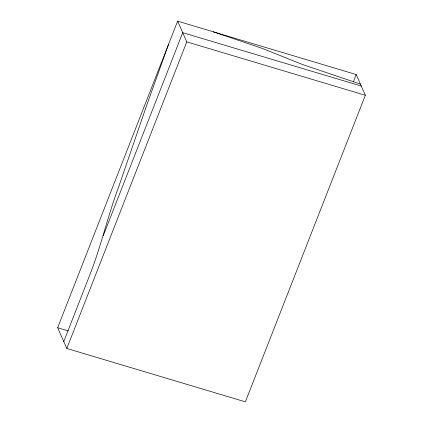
<?xml version="1.0" encoding="UTF-8"?>
<svg xmlns="http://www.w3.org/2000/svg" width="423" height="423" viewBox="0 0 423 423"><rect width="100%" height="100%" fill="white"/><g stroke="black" fill="none" stroke-linecap="round" stroke-linejoin="round"><path stroke-width="0.63" d="M168.661 44.071L147.252 103.683L119.064 185.766C108.277 214.366 101.552 244.224 90.665 272.787L63.757 341.557M57.66 327.735L177.628 21.15L356.192 74.533L365.34 95.265L245.372 401.85L66.808 348.467L57.66 327.735L68.426 330.955M103.207 235.844L182.71 32.666L361.274 86.049M66.808 348.467L186.776 41.882L177.628 21.15M353.311 81.903L356.192 74.533M186.776 41.882L365.34 95.265M360.417 84.103L302.715 64.576L261.943 48.285L213.345 31.825"/></g></svg>
